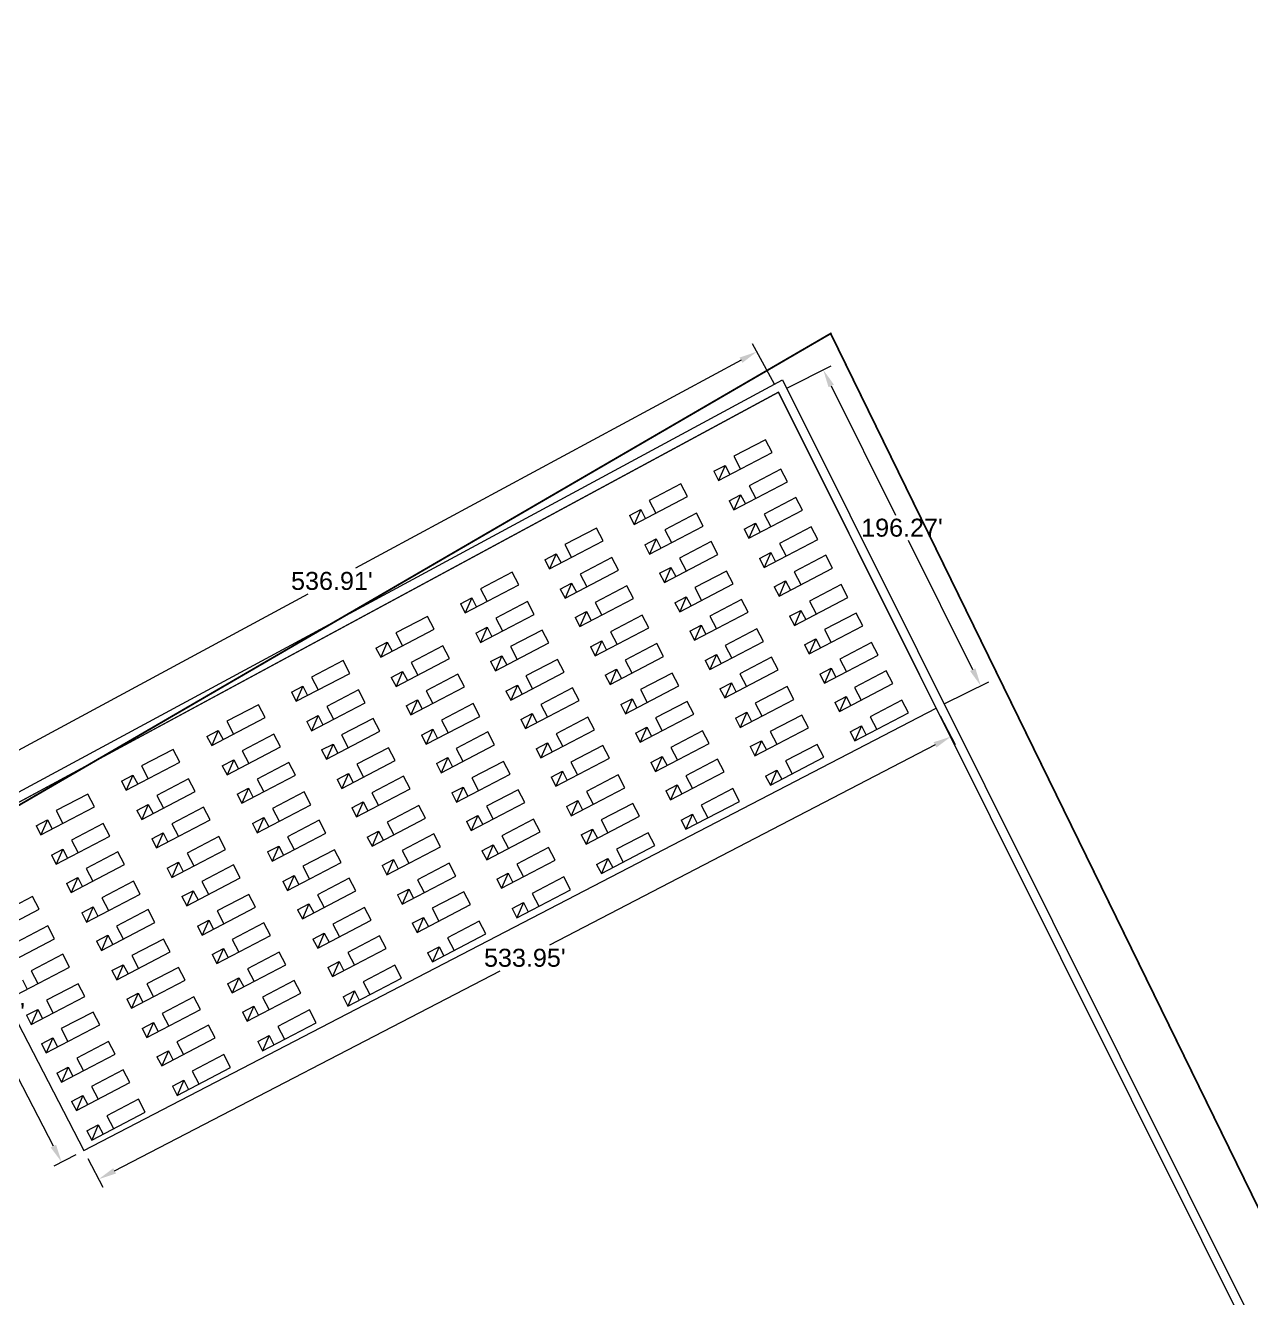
# Model space of a CAD drawing. Header units: feet. Extents: x 2321988 to 2329858, y 6722724 to 6730499.
# Drawn here: x 2322341 to 2323022, y 6723727 to 6724435 of the extents above; entities that cross this region are included whole.
import ezdxf

# ---------------------------------------------------------------- set-up
doc = ezdxf.new("R2010")
doc.units = ezdxf.units.FT
doc.header["$MEASUREMENT"] = 0
doc.header["$PDSIZE"] = 5
doc.linetypes.add('HIDDEN2', pattern=[0.1875, 0.125, -0.0625])
for name, color, linetype in [('BESS Dimensions', 3, 'Continuous'), ('C-FENCE', 7, 'FENCELINE1'), ('C-LOD', 2, 'LOD')]:
    doc.layers.add(name, color=color, linetype=linetype)
doc.layers.add('C-ANNO-NPLT', color=2, linetype='Continuous', plot=False)
doc.styles.add('Linetypes', font='arial.ttf')
doc.styles.add('TG_DIMS', font='arial.ttf')
doc.linetypes.add('FENCELINE1', pattern='A,0.25,-0.1,[133,ltypeshp.shx,S=0.1,R=0,X=-0.1,Y=0],-0.1,1', length=1.45)
doc.linetypes.add('LOD', pattern='A,1,-0.2,["LOD",Linetypes,S=0.075,R=0,X=-0.15,Y=-0.05],-0.1', length=1.3)
doc.dimstyles.new('TG-PROPOSED-ANNO', dxfattribs={"dimtxt": 0.1, "dimasz": 0.1, "dimexe": 0.05, "dimexo": 0.05, "dimgap": 0.02, "dimtad": 0, "dimtih": 1, "dimtoh": 1, "dimdsep": 46, "dimtxsty": 'TG_DIMS', "dimcen": 0, "dimclrd": 256, "dimclre": 256, "dimclrt": 256, "dimaunit": 1, "dimadec": 6, "dimazin": 2, "dimtfac": 1, "dimtofl": 0, "dimtmove": 1, "dimatfit": 3, "dimfxl": 1, "dimtolj": 1, "dimtzin": 0, "dimarcsym": 0})

# ---------------------------------------------------------------- blocks, each defined once
blk = doc.blocks.new('*D118')
at = {"layer": 'BESS Dimensions', "lineweight": -2, "transparency": 16777216}
for p, q in [((2322282.35, 6723973.89), (2322270.03, 6723967.52)), ((2322279.06, 6723960.94), (2322313.91, 6723893.56)), ((2322356.1, 6723811.97), (2322321.25, 6723879.35)), ((2322368.57, 6723807.16), (2322356.25, 6723800.79))]:
    blk.add_line(p, q, dxfattribs=at)
at = {"layer": 'BESS Dimensions', "transparency": 16777216}
for points in [[(2322280.54, 6723961.7), (2322277.58, 6723960.17), (2322274.47, 6723969.82)], [(2322357.58, 6723812.73), (2322354.62, 6723811.2), (2322360.69, 6723803.08)]]:
    blk.add_solid(points, dxfattribs=at)
at = {"layer": 'Defpoints', "color": 0, "transparency": 16777216}
for p in [(2322286.79, 6723976.19), (2322373.01, 6723809.45), (2322360.69, 6723803.08)]:
    blk.add_point(p, dxfattribs=at)
at = {"layer": 'BESS Dimensions', "transparency": 16777216, "insert": (2322317.58, 6723886.45), "char_height": 10, "attachment_point": 5, "style": 'TG_DIMS'}
blk.add_mtext("\\A1;187.71'", dxfattribs=at)
blk = doc.blocks.new('*D119')
at = {"layer": 'BESS Dimensions', "lineweight": -2, "transparency": 16777216}
for p, q in [((2322849.18, 6724051.1), (2322857.43, 6724035.22)), ((2322846.25, 6724035.05), (2322631.88, 6723923.73)), ((2322390.13, 6723798.18), (2322604.5, 6723909.51)), ((2322375.32, 6723805.02), (2322383.56, 6723789.14))]:
    blk.add_line(p, q, dxfattribs=at)
at = {"layer": 'BESS Dimensions', "transparency": 16777216}
for points in [[(2322845.48, 6724036.53), (2322847.02, 6724033.57), (2322855.12, 6724039.66)], [(2322389.37, 6723799.66), (2322390.9, 6723796.71), (2322381.26, 6723793.58)]]:
    blk.add_solid(points, dxfattribs=at)
at = {"layer": 'Defpoints', "color": 0, "transparency": 16777216}
for p in [(2322846.88, 6724055.53), (2322855.12, 6724039.66), (2322373.01, 6723809.45)]:
    blk.add_point(p, dxfattribs=at)
at = {"layer": 'BESS Dimensions', "transparency": 16777216, "insert": (2322618.19, 6723916.62), "char_height": 10, "attachment_point": 5, "style": 'TG_DIMS'}
blk.add_mtext("\\A1;533.95'", dxfattribs=at)
blk = doc.blocks.new('*D120')
at = {"layer": 'BESS Dimensions', "lineweight": -2, "transparency": 16777216}
for p, q in [((2322756.92, 6724235.58), (2322744.8, 6724258.04)), ((2322738.37, 6724248.89), (2322524.09, 6724133.25)), ((2322283.47, 6724003.4), (2322497.75, 6724119.03)), ((2322284.42, 6723980.59), (2322272.3, 6724003.05))]:
    blk.add_line(p, q, dxfattribs=at)
at = {"layer": 'BESS Dimensions', "transparency": 16777216}
for points in [[(2322737.58, 6724250.35), (2322739.16, 6724247.42), (2322747.17, 6724253.64)], [(2322282.68, 6724004.87), (2322284.26, 6724001.93), (2322274.67, 6723998.65)]]:
    blk.add_solid(points, dxfattribs=at)
at = {"layer": 'Defpoints', "color": 0, "transparency": 16777216}
for p in [(2322759.29, 6724231.18), (2322274.67, 6723998.65), (2322286.79, 6723976.19)]:
    blk.add_point(p, dxfattribs=at)
at = {"layer": 'BESS Dimensions', "transparency": 16777216, "insert": (2322510.92, 6724126.14), "char_height": 10, "attachment_point": 5, "style": 'TG_DIMS'}
blk.add_mtext("\\A1;536.91'", dxfattribs=at)
blk = doc.blocks.new('*D121')
at = {"layer": 'BESS Dimensions', "lineweight": -2, "transparency": 16777216}
for p, q in [((2322763.77, 6724233.41), (2322788.55, 6724245.77)), ((2322788.54, 6724234.59), (2322824.33, 6724162.82)), ((2322867.2, 6724076.84), (2322831.41, 6724148.61)), ((2322851.35, 6724057.77), (2322876.14, 6724070.13))]:
    blk.add_line(p, q, dxfattribs=at)
at = {"layer": 'BESS Dimensions', "transparency": 16777216}
for points in [[(2322790.03, 6724235.33), (2322787.05, 6724233.84), (2322784.08, 6724243.54)], [(2322868.69, 6724077.59), (2322865.71, 6724076.1), (2322871.66, 6724067.89)]]:
    blk.add_solid(points, dxfattribs=at)
at = {"layer": 'Defpoints', "color": 0, "transparency": 16777216}
for p in [(2322784.08, 6724243.54), (2322759.29, 6724231.18), (2322846.88, 6724055.53)]:
    blk.add_point(p, dxfattribs=at)
at = {"layer": 'BESS Dimensions', "transparency": 16777216, "insert": (2322827.87, 6724155.72), "char_height": 10, "attachment_point": 5, "style": 'TG_DIMS'}
blk.add_mtext("\\A1;196.27'", dxfattribs=at)

msp = doc.modelspace()

# ---------------------------------------------------------------- linework, layer by layer
at = {"layer": 'BESS Dimensions'}
for p, q in [((2322759.291, 6724231.177), (2322286.79, 6723976.192)), ((2322846.876, 6724055.535), (2322759.291, 6724231.177)), ((2322751.971, 6724204.693), (2322734.359, 6724195.483)), ((2322755.678, 6724197.604), (2322751.971, 6724204.693)), ((2322725.918, 6724182.042), (2322755.678, 6724197.604)), ((2322734.359, 6724195.483), (2322738.066, 6724188.394)), ((2322723.265, 6724187.115), (2322729.579, 6724190.417)), ((2322729.579, 6724190.417), (2322725.918, 6724182.042)), ((2322729.579, 6724190.417), (2322732.232, 6724185.343)), ((2322760.517, 6724188.351), (2322742.904, 6724179.141)), ((2322764.224, 6724181.261), (2322760.517, 6724188.351)), ((2322723.265, 6724187.115), (2322725.918, 6724182.042)), ((2322734.464, 6724165.7), (2322764.224, 6724181.261)), ((2322705.005, 6724180.134), (2322687.392, 6724170.924)), ((2322708.712, 6724173.045), (2322705.005, 6724180.134)), ((2322731.811, 6724170.773), (2322738.125, 6724174.074)), ((2322738.125, 6724174.074), (2322734.464, 6724165.7)), ((2322738.125, 6724174.074), (2322740.778, 6724169.001)), ((2322742.904, 6724179.141), (2322746.611, 6724172.052)), ((2322678.952, 6724157.483), (2322708.712, 6724173.045)), ((2322687.392, 6724170.924), (2322691.099, 6724163.835)), ((2322731.811, 6724170.773), (2322734.464, 6724165.7)), ((2322768.769, 6724172.57), (2322751.156, 6724163.36)), ((2322772.476, 6724165.48), (2322768.769, 6724172.57)), ((2322676.299, 6724162.556), (2322682.613, 6724165.858)), ((2322676.299, 6724162.556), (2322678.952, 6724157.483)), ((2322682.613, 6724165.858), (2322678.952, 6724157.483)), ((2322682.613, 6724165.858), (2322685.266, 6724160.784)), ((2322713.55, 6724163.792), (2322695.938, 6724154.582)), ((2322717.257, 6724156.702), (2322713.55, 6724163.792)), ((2322742.716, 6724149.918), (2322772.476, 6724165.48)), ((2322751.156, 6724163.36), (2322754.863, 6724156.271)), ((2322658.038, 6724155.575), (2322640.426, 6724146.365)), ((2322661.745, 6724148.485), (2322658.038, 6724155.575)), ((2322687.497, 6724141.14), (2322717.257, 6724156.702)), ((2322695.938, 6724154.582), (2322699.645, 6724147.493)), ((2322740.063, 6724154.992), (2322746.377, 6724158.293)), ((2322740.063, 6724154.992), (2322742.716, 6724149.918)), ((2322746.377, 6724158.293), (2322742.716, 6724149.918)), ((2322746.377, 6724158.293), (2322749.03, 6724153.22)), ((2322777.314, 6724156.227), (2322759.702, 6724147.018)), ((2322781.021, 6724149.138), (2322777.314, 6724156.227)), ((2322631.985, 6724132.924), (2322661.745, 6724148.485)), ((2322640.426, 6724146.365), (2322644.133, 6724139.276)), ((2322684.844, 6724146.214), (2322691.158, 6724149.515)), ((2322684.844, 6724146.214), (2322687.497, 6724141.14)), ((2322691.158, 6724149.515), (2322687.497, 6724141.14)), ((2322691.158, 6724149.515), (2322693.811, 6724144.442)), ((2322721.802, 6724148.01), (2322704.19, 6724138.801)), ((2322725.509, 6724140.921), (2322721.802, 6724148.01)), ((2322751.261, 6724133.576), (2322781.021, 6724149.138)), ((2322759.702, 6724147.018), (2322763.409, 6724139.928)), ((2322629.332, 6724137.997), (2322635.646, 6724141.299)), ((2322635.646, 6724141.299), (2322631.985, 6724132.924)), ((2322635.646, 6724141.299), (2322638.299, 6724136.225)), ((2322666.584, 6724139.232), (2322648.971, 6724130.023)), ((2322670.291, 6724132.143), (2322666.584, 6724139.232)), ((2322695.749, 6724125.359), (2322725.509, 6724140.921)), ((2322704.19, 6724138.801), (2322707.897, 6724131.712)), ((2322748.608, 6724138.649), (2322754.922, 6724141.951)), ((2322748.608, 6724138.649), (2322751.261, 6724133.576)), ((2322754.922, 6724141.951), (2322751.261, 6724133.576)), ((2322754.922, 6724141.951), (2322757.575, 6724136.878)), ((2322785.566, 6724140.446), (2322767.954, 6724131.237)), ((2322789.273, 6724133.357), (2322785.566, 6724140.446)), ((2322629.332, 6724137.997), (2322631.985, 6724132.924)), ((2322640.531, 6724116.581), (2322670.291, 6724132.143)), ((2322693.096, 6724130.433), (2322699.41, 6724133.734)), ((2322699.41, 6724133.734), (2322695.749, 6724125.359)), ((2322699.41, 6724133.734), (2322702.063, 6724128.661)), ((2322730.348, 6724131.668), (2322712.735, 6724122.459)), ((2322734.055, 6724124.579), (2322730.348, 6724131.668)), ((2322759.513, 6724117.795), (2322789.273, 6724133.357)), ((2322611.072, 6724131.016), (2322593.459, 6724121.806)), ((2322614.779, 6724123.926), (2322611.072, 6724131.016)), ((2322637.878, 6724121.655), (2322644.192, 6724124.956)), ((2322644.192, 6724124.956), (2322640.531, 6724116.581)), ((2322644.192, 6724124.956), (2322646.845, 6724119.883)), ((2322648.971, 6724130.023), (2322652.678, 6724122.934)), ((2322693.096, 6724130.433), (2322695.749, 6724125.359)), ((2322704.295, 6724109.017), (2322734.055, 6724124.579)), ((2322756.86, 6724122.868), (2322763.174, 6724126.17)), ((2322763.174, 6724126.17), (2322759.513, 6724117.795)), ((2322763.174, 6724126.17), (2322765.827, 6724121.097)), ((2322767.954, 6724131.237), (2322771.661, 6724124.147)), ((2322585.019, 6724108.365), (2322614.779, 6724123.926)), ((2322593.459, 6724121.806), (2322597.166, 6724114.717)), ((2322637.878, 6724121.655), (2322640.531, 6724116.581)), ((2322674.836, 6724123.451), (2322657.223, 6724114.242)), ((2322678.543, 6724116.362), (2322674.836, 6724123.451)), ((2322701.642, 6724114.09), (2322707.956, 6724117.392)), ((2322707.956, 6724117.392), (2322704.295, 6724109.017)), ((2322707.956, 6724117.392), (2322710.609, 6724112.319)), ((2322712.735, 6724122.459), (2322716.442, 6724115.369)), ((2322756.86, 6724122.868), (2322759.513, 6724117.795)), ((2322794.112, 6724124.104), (2322776.499, 6724114.894)), ((2322797.819, 6724117.015), (2322794.112, 6724124.104)), ((2322582.366, 6724113.438), (2322588.68, 6724116.739)), ((2322582.366, 6724113.438), (2322585.019, 6724108.365)), ((2322588.68, 6724116.739), (2322585.019, 6724108.365)), ((2322588.68, 6724116.739), (2322591.333, 6724111.666)), ((2322619.617, 6724114.673), (2322602.005, 6724105.464)), ((2322623.324, 6724107.584), (2322619.617, 6724114.673)), ((2322648.783, 6724100.8), (2322678.543, 6724116.362)), ((2322657.223, 6724114.242), (2322660.93, 6724107.152)), ((2322701.642, 6724114.09), (2322704.295, 6724109.017)), ((2322738.6, 6724115.887), (2322720.987, 6724106.678)), ((2322742.307, 6724108.798), (2322738.6, 6724115.887)), ((2322768.059, 6724101.453), (2322797.819, 6724117.015)), ((2322776.499, 6724114.894), (2322780.206, 6724107.805)), ((2322564.105, 6724106.457), (2322546.493, 6724097.247)), ((2322567.812, 6724099.367), (2322564.105, 6724106.457)), ((2322593.564, 6724092.022), (2322623.324, 6724107.584)), ((2322602.005, 6724105.464), (2322605.712, 6724098.374)), ((2322646.13, 6724105.874), (2322652.444, 6724109.175)), ((2322646.13, 6724105.874), (2322648.783, 6724100.8)), ((2322652.444, 6724109.175), (2322648.783, 6724100.8)), ((2322652.444, 6724109.175), (2322655.097, 6724104.102)), ((2322683.381, 6724107.109), (2322665.769, 6724097.9)), ((2322687.088, 6724100.02), (2322683.381, 6724107.109)), ((2322712.547, 6724093.236), (2322742.307, 6724108.798)), ((2322720.987, 6724106.678), (2322724.694, 6724099.588)), ((2322765.406, 6724106.526), (2322771.72, 6724109.828)), ((2322765.406, 6724106.526), (2322768.059, 6724101.453)), ((2322771.72, 6724109.828), (2322768.059, 6724101.453)), ((2322771.72, 6724109.828), (2322774.373, 6724104.754)), ((2322802.364, 6724108.323), (2322784.751, 6724099.113)), ((2322806.071, 6724101.234), (2322802.364, 6724108.323)), ((2322538.052, 6724083.806), (2322567.812, 6724099.367)), ((2322546.493, 6724097.247), (2322550.2, 6724090.158)), ((2322590.911, 6724097.096), (2322597.225, 6724100.397)), ((2322590.911, 6724097.096), (2322593.564, 6724092.022)), ((2322597.225, 6724100.397), (2322593.564, 6724092.022)), ((2322597.225, 6724100.397), (2322599.878, 6724095.324)), ((2322627.869, 6724098.892), (2322610.257, 6724089.683)), ((2322631.576, 6724091.803), (2322627.869, 6724098.892)), ((2322657.328, 6724084.458), (2322687.088, 6724100.02)), ((2322665.769, 6724097.9), (2322669.476, 6724090.81)), ((2322709.894, 6724098.309), (2322716.208, 6724101.611)), ((2322709.894, 6724098.309), (2322712.547, 6724093.236)), ((2322716.208, 6724101.611), (2322712.547, 6724093.236)), ((2322716.208, 6724101.611), (2322718.861, 6724096.538)), ((2322747.145, 6724099.545), (2322729.533, 6724090.335)), ((2322750.852, 6724092.456), (2322747.145, 6724099.545)), ((2322776.311, 6724085.672), (2322806.071, 6724101.234)), ((2322784.751, 6724099.113), (2322788.458, 6724092.024)), ((2322535.399, 6724088.879), (2322541.713, 6724092.18)), ((2322535.399, 6724088.879), (2322538.052, 6724083.806)), ((2322541.713, 6724092.18), (2322538.052, 6724083.806)), ((2322541.713, 6724092.18), (2322544.366, 6724087.107)), ((2322572.651, 6724090.114), (2322555.038, 6724080.905)), ((2322576.358, 6724083.025), (2322572.651, 6724090.114)), ((2322601.816, 6724076.241), (2322631.576, 6724091.803)), ((2322610.257, 6724089.683), (2322613.964, 6724082.593)), ((2322654.675, 6724089.531), (2322660.989, 6724092.833)), ((2322654.675, 6724089.531), (2322657.328, 6724084.458)), ((2322660.989, 6724092.833), (2322657.328, 6724084.458)), ((2322660.989, 6724092.833), (2322663.642, 6724087.76)), ((2322691.633, 6724091.328), (2322674.021, 6724082.118)), ((2322695.34, 6724084.239), (2322691.633, 6724091.328)), ((2322721.092, 6724076.894), (2322750.852, 6724092.456)), ((2322729.533, 6724090.335), (2322733.24, 6724083.246)), ((2322773.658, 6724090.745), (2322779.972, 6724094.047)), ((2322773.658, 6724090.745), (2322776.311, 6724085.672)), ((2322779.972, 6724094.047), (2322776.311, 6724085.672)), ((2322779.972, 6724094.047), (2322782.625, 6724088.973)), ((2322810.909, 6724091.981), (2322793.297, 6724082.771)), ((2322814.616, 6724084.891), (2322810.909, 6724091.981)), ((2322517.139, 6724081.898), (2322499.526, 6724072.688)), ((2322520.846, 6724074.808), (2322517.139, 6724081.898)), ((2322546.598, 6724067.463), (2322576.358, 6724083.025)), ((2322599.163, 6724081.315), (2322605.477, 6724084.616)), ((2322605.477, 6724084.616), (2322601.816, 6724076.241)), ((2322605.477, 6724084.616), (2322608.13, 6724079.543)), ((2322636.415, 6724082.55), (2322618.802, 6724073.34)), ((2322640.122, 6724075.461), (2322636.415, 6724082.55)), ((2322665.58, 6724068.677), (2322695.34, 6724084.239)), ((2322674.021, 6724082.118), (2322677.728, 6724075.029)), ((2322718.439, 6724081.967), (2322724.753, 6724085.269)), ((2322718.439, 6724081.967), (2322721.092, 6724076.894)), ((2322724.753, 6724085.269), (2322721.092, 6724076.894)), ((2322724.753, 6724085.269), (2322727.406, 6724080.195)), ((2322755.397, 6724083.764), (2322737.785, 6724074.554)), ((2322759.104, 6724076.675), (2322755.397, 6724083.764)), ((2322784.856, 6724069.33), (2322814.616, 6724084.891)), ((2322793.297, 6724082.771), (2322797.004, 6724075.682)), ((2322491.086, 6724059.246), (2322520.846, 6724074.808)), ((2322543.945, 6724072.537), (2322550.259, 6724075.838)), ((2322550.259, 6724075.838), (2322546.598, 6724067.463)), ((2322550.259, 6724075.838), (2322552.912, 6724070.765)), ((2322555.038, 6724080.905), (2322558.745, 6724073.815)), ((2322599.163, 6724081.315), (2322601.816, 6724076.241)), ((2322610.362, 6724059.899), (2322640.122, 6724075.461)), ((2322662.927, 6724073.75), (2322669.241, 6724077.052)), ((2322669.241, 6724077.052), (2322665.58, 6724068.677)), ((2322669.241, 6724077.052), (2322671.894, 6724071.979)), ((2322700.179, 6724074.986), (2322682.566, 6724065.776)), ((2322703.886, 6724067.897), (2322700.179, 6724074.986)), ((2322729.344, 6724061.113), (2322759.104, 6724076.675)), ((2322782.203, 6724074.403), (2322788.517, 6724077.704)), ((2322788.517, 6724077.704), (2322784.856, 6724069.33)), ((2322788.517, 6724077.704), (2322791.17, 6724072.631)), ((2322819.161, 6724076.2), (2322801.549, 6724066.99)), ((2322822.868, 6724069.11), (2322819.161, 6724076.2)), ((2322488.433, 6724064.32), (2322494.747, 6724067.621)), ((2322494.747, 6724067.621), (2322491.086, 6724059.246)), ((2322494.747, 6724067.621), (2322497.4, 6724062.548)), ((2322499.526, 6724072.688), (2322503.233, 6724065.599)), ((2322543.945, 6724072.537), (2322546.598, 6724067.463)), ((2322580.903, 6724074.333), (2322563.29, 6724065.124)), ((2322584.61, 6724067.244), (2322580.903, 6724074.333)), ((2322607.709, 6724064.972), (2322614.023, 6724068.274)), ((2322614.023, 6724068.274), (2322610.362, 6724059.899)), ((2322614.023, 6724068.274), (2322616.676, 6724063.201)), ((2322618.802, 6724073.34), (2322622.509, 6724066.251)), ((2322662.927, 6724073.75), (2322665.58, 6724068.677)), ((2322674.126, 6724052.335), (2322703.886, 6724067.897)), ((2322726.691, 6724066.186), (2322733.005, 6724069.488)), ((2322733.005, 6724069.488), (2322729.344, 6724061.113)), ((2322733.005, 6724069.488), (2322735.658, 6724064.414)), ((2322737.785, 6724074.554), (2322741.492, 6724067.465)), ((2322782.203, 6724074.403), (2322784.856, 6724069.33)), ((2322793.108, 6724053.549), (2322822.868, 6724069.11)), ((2322488.433, 6724064.32), (2322491.086, 6724059.246)), ((2322525.684, 6724065.555), (2322508.072, 6724056.346)), ((2322529.391, 6724058.466), (2322525.684, 6724065.555)), ((2322554.85, 6724051.682), (2322584.61, 6724067.244)), ((2322563.29, 6724065.124), (2322566.997, 6724058.034)), ((2322607.709, 6724064.972), (2322610.362, 6724059.899)), ((2322644.667, 6724066.769), (2322627.054, 6724057.559)), ((2322648.374, 6724059.68), (2322644.667, 6724066.769)), ((2322671.473, 6724057.408), (2322677.787, 6724060.71)), ((2322677.787, 6724060.71), (2322674.126, 6724052.335)), ((2322677.787, 6724060.71), (2322680.44, 6724055.636)), ((2322682.566, 6724065.776), (2322686.273, 6724058.687)), ((2322726.691, 6724066.186), (2322729.344, 6724061.113)), ((2322763.943, 6724067.422), (2322746.33, 6724058.212)), ((2322767.65, 6724060.332), (2322763.943, 6724067.422)), ((2322790.455, 6724058.622), (2322796.769, 6724061.923)), ((2322796.769, 6724061.923), (2322793.108, 6724053.549)), ((2322796.769, 6724061.923), (2322799.422, 6724056.85)), ((2322801.549, 6724066.99), (2322805.256, 6724059.901)), ((2322373.013, 6723809.454), (2322846.876, 6724055.535)), ((2322470.172, 6724057.339), (2322452.56, 6724048.129)), ((2322473.879, 6724050.249), (2322470.172, 6724057.339)), ((2322499.631, 6724042.904), (2322529.391, 6724058.466)), ((2322508.072, 6724056.346), (2322511.779, 6724049.256)), ((2322552.197, 6724056.756), (2322558.511, 6724060.057)), ((2322552.197, 6724056.756), (2322554.85, 6724051.682)), ((2322558.511, 6724060.057), (2322554.85, 6724051.682)), ((2322558.511, 6724060.057), (2322561.164, 6724054.984)), ((2322589.448, 6724057.991), (2322571.836, 6724048.781)), ((2322593.155, 6724050.902), (2322589.448, 6724057.991)), ((2322618.614, 6724044.118), (2322648.374, 6724059.68)), ((2322627.054, 6724057.559), (2322630.761, 6724050.47)), ((2322671.473, 6724057.408), (2322674.126, 6724052.335)), ((2322708.431, 6724059.205), (2322690.818, 6724049.995)), ((2322712.138, 6724052.115), (2322708.431, 6724059.205)), ((2322737.89, 6724044.771), (2322767.65, 6724060.332)), ((2322746.33, 6724058.212), (2322750.037, 6724051.123)), ((2322790.455, 6724058.622), (2322793.108, 6724053.549)), ((2322827.707, 6724059.857), (2322810.094, 6724050.648)), ((2322831.414, 6724052.768), (2322827.707, 6724059.857)), ((2322444.119, 6724034.687), (2322473.879, 6724050.249)), ((2322452.56, 6724048.129), (2322456.267, 6724041.04)), ((2322496.978, 6724047.977), (2322503.292, 6724051.279)), ((2322496.978, 6724047.977), (2322499.631, 6724042.904)), ((2322503.292, 6724051.279), (2322499.631, 6724042.904)), ((2322503.292, 6724051.279), (2322505.945, 6724046.206)), ((2322533.936, 6724049.774), (2322516.324, 6724040.565)), ((2322537.643, 6724042.685), (2322533.936, 6724049.774)), ((2322563.395, 6724035.34), (2322593.155, 6724050.902)), ((2322571.836, 6724048.781), (2322575.543, 6724041.692)), ((2322615.961, 6724049.191), (2322622.275, 6724052.493)), ((2322615.961, 6724049.191), (2322618.614, 6724044.118)), ((2322622.275, 6724052.493), (2322618.614, 6724044.118)), ((2322622.275, 6724052.493), (2322624.928, 6724047.42)), ((2322653.212, 6724050.427), (2322635.6, 6724041.217)), ((2322656.919, 6724043.337), (2322653.212, 6724050.427)), ((2322682.378, 6724036.554), (2322712.138, 6724052.115)), ((2322690.818, 6724049.995), (2322694.525, 6724042.906)), ((2322735.237, 6724049.844), (2322741.551, 6724053.145)), ((2322735.237, 6724049.844), (2322737.89, 6724044.771)), ((2322741.551, 6724053.145), (2322737.89, 6724044.771)), ((2322741.551, 6724053.145), (2322744.203, 6724048.072)), ((2322772.195, 6724051.641), (2322754.582, 6724042.431)), ((2322775.902, 6724044.551), (2322772.195, 6724051.641)), ((2322801.654, 6724037.206), (2322831.414, 6724052.768)), ((2322810.094, 6724050.648), (2322813.801, 6724043.558)), ((2322441.466, 6724039.761), (2322447.78, 6724043.062)), ((2322441.466, 6724039.761), (2322444.119, 6724034.687)), ((2322447.78, 6724043.062), (2322444.119, 6724034.687)), ((2322447.78, 6724043.062), (2322450.433, 6724037.989)), ((2322478.718, 6724040.996), (2322461.105, 6724031.787)), ((2322482.425, 6724033.907), (2322478.718, 6724040.996)), ((2322507.883, 6724027.123), (2322537.643, 6724042.685)), ((2322516.324, 6724040.565), (2322520.031, 6724033.475)), ((2322560.742, 6724040.413), (2322567.056, 6724043.715)), ((2322560.742, 6724040.413), (2322563.395, 6724035.34)), ((2322567.056, 6724043.715), (2322563.395, 6724035.34)), ((2322567.056, 6724043.715), (2322569.709, 6724038.642)), ((2322597.7, 6724042.21), (2322580.088, 6724033)), ((2322601.407, 6724035.121), (2322597.7, 6724042.21)), ((2322627.159, 6724027.776), (2322656.919, 6724043.337)), ((2322635.6, 6724041.217), (2322639.307, 6724034.128)), ((2322679.725, 6724041.627), (2322686.039, 6724044.929)), ((2322679.725, 6724041.627), (2322682.378, 6724036.554)), ((2322686.039, 6724044.929), (2322682.378, 6724036.554)), ((2322686.039, 6724044.929), (2322688.692, 6724039.855)), ((2322716.976, 6724042.863), (2322699.364, 6724033.653)), ((2322720.683, 6724035.773), (2322716.976, 6724042.863)), ((2322746.142, 6724028.989), (2322775.902, 6724044.551)), ((2322754.582, 6724042.431), (2322758.289, 6724035.342)), ((2322799.001, 6724042.28), (2322805.315, 6724045.581)), ((2322799.001, 6724042.28), (2322801.654, 6724037.206)), ((2322805.315, 6724045.581), (2322801.654, 6724037.206)), ((2322805.315, 6724045.581), (2322807.967, 6724040.508)), ((2322422.689, 6724032.509), (2322405.077, 6724023.3)), ((2322426.396, 6724025.42), (2322422.689, 6724032.509)), ((2322452.665, 6724018.345), (2322482.425, 6724033.907)), ((2322505.23, 6724032.196), (2322511.544, 6724035.498)), ((2322505.23, 6724032.196), (2322507.883, 6724027.123)), ((2322511.544, 6724035.498), (2322507.883, 6724027.123)), ((2322511.544, 6724035.498), (2322514.197, 6724030.425)), ((2322542.482, 6724033.432), (2322524.869, 6724024.222)), ((2322546.189, 6724026.343), (2322542.482, 6724033.432)), ((2322571.647, 6724019.559), (2322601.407, 6724035.121)), ((2322580.088, 6724033), (2322583.795, 6724025.911)), ((2322624.506, 6724032.849), (2322630.82, 6724036.151)), ((2322624.506, 6724032.849), (2322627.159, 6724027.776)), ((2322630.82, 6724036.151), (2322627.159, 6724027.776)), ((2322630.82, 6724036.151), (2322633.473, 6724031.077)), ((2322661.464, 6724034.646), (2322643.852, 6724025.436)), ((2322665.171, 6724027.556), (2322661.464, 6724034.646)), ((2322690.923, 6724020.211), (2322720.683, 6724035.773)), ((2322699.364, 6724033.653), (2322703.071, 6724026.564)), ((2322743.489, 6724034.063), (2322749.803, 6724037.364)), ((2322743.489, 6724034.063), (2322746.142, 6724028.989)), ((2322749.803, 6724037.364), (2322746.142, 6724028.989)), ((2322749.803, 6724037.364), (2322752.455, 6724032.291)), ((2322780.74, 6724035.298), (2322763.128, 6724026.089)), ((2322784.447, 6724028.209), (2322780.74, 6724035.298)), ((2322396.636, 6724009.858), (2322426.396, 6724025.42)), ((2322450.012, 6724023.418), (2322456.326, 6724026.72)), ((2322456.326, 6724026.72), (2322452.665, 6724018.345)), ((2322456.326, 6724026.72), (2322458.979, 6724021.647)), ((2322461.105, 6724031.787), (2322464.812, 6724024.697)), ((2322486.97, 6724025.215), (2322469.357, 6724016.006)), ((2322490.677, 6724018.126), (2322486.97, 6724025.215)), ((2322516.429, 6724010.781), (2322546.189, 6724026.343)), ((2322568.994, 6724024.632), (2322575.308, 6724027.934)), ((2322575.308, 6724027.934), (2322571.647, 6724019.559)), ((2322575.308, 6724027.934), (2322577.961, 6724022.86)), ((2322606.246, 6724025.868), (2322588.633, 6724016.658)), ((2322609.953, 6724018.778), (2322606.246, 6724025.868)), ((2322635.411, 6724011.995), (2322665.171, 6724027.556)), ((2322643.852, 6724025.436), (2322647.559, 6724018.347)), ((2322688.27, 6724025.285), (2322694.584, 6724028.586)), ((2322688.27, 6724025.285), (2322690.923, 6724020.211)), ((2322694.584, 6724028.586), (2322690.923, 6724020.211)), ((2322694.584, 6724028.586), (2322697.237, 6724023.513)), ((2322725.228, 6724027.081), (2322707.616, 6724017.872)), ((2322728.935, 6724019.992), (2322725.228, 6724027.081)), ((2322754.687, 6724012.647), (2322784.447, 6724028.209)), ((2322763.128, 6724026.089), (2322766.835, 6724018.999)), ((2322393.983, 6724014.931), (2322400.297, 6724018.233)), ((2322400.297, 6724018.233), (2322396.636, 6724009.858)), ((2322400.297, 6724018.233), (2322402.95, 6724013.16)), ((2322405.077, 6724023.3), (2322408.784, 6724016.21)), ((2322450.012, 6724023.418), (2322452.665, 6724018.345)), ((2322460.917, 6724002.564), (2322490.677, 6724018.126)), ((2322513.776, 6724015.854), (2322520.09, 6724019.156)), ((2322520.09, 6724019.156), (2322516.429, 6724010.781)), ((2322520.09, 6724019.156), (2322522.743, 6724014.082)), ((2322524.869, 6724024.222), (2322528.576, 6724017.133)), ((2322568.994, 6724024.632), (2322571.647, 6724019.559)), ((2322580.193, 6724003.217), (2322609.953, 6724018.778)), ((2322632.758, 6724017.068), (2322639.072, 6724020.37)), ((2322639.072, 6724020.37), (2322635.411, 6724011.995)), ((2322639.072, 6724020.37), (2322641.725, 6724015.296)), ((2322670.01, 6724018.303), (2322652.397, 6724009.094)), ((2322673.717, 6724011.214), (2322670.01, 6724018.303)), ((2322699.175, 6724004.43), (2322728.935, 6724019.992)), ((2322752.034, 6724017.72), (2322758.348, 6724021.022)), ((2322758.348, 6724021.022), (2322754.687, 6724012.647)), ((2322758.348, 6724021.022), (2322761.001, 6724015.949)), ((2322393.983, 6724014.931), (2322396.636, 6724009.858)), ((2322431.234, 6724016.167), (2322413.622, 6724006.957)), ((2322434.941, 6724009.078), (2322431.234, 6724016.167)), ((2322458.264, 6724007.637), (2322464.578, 6724010.939)), ((2322464.578, 6724010.939), (2322460.917, 6724002.564)), ((2322464.578, 6724010.939), (2322467.231, 6724005.866)), ((2322469.357, 6724016.006), (2322473.064, 6724008.916)), ((2322513.776, 6724015.854), (2322516.429, 6724010.781)), ((2322550.734, 6724017.651), (2322533.121, 6724008.441)), ((2322554.441, 6724010.562), (2322550.734, 6724017.651)), ((2322577.54, 6724008.29), (2322583.854, 6724011.591)), ((2322583.854, 6724011.591), (2322580.193, 6724003.217)), ((2322583.854, 6724011.591), (2322586.506, 6724006.518)), ((2322588.633, 6724016.658), (2322592.34, 6724009.569)), ((2322632.758, 6724017.068), (2322635.411, 6724011.995)), ((2322643.957, 6723995.652), (2322673.717, 6724011.214)), ((2322696.522, 6724009.504), (2322702.836, 6724012.805)), ((2322702.836, 6724012.805), (2322699.175, 6724004.43)), ((2322702.836, 6724012.805), (2322705.489, 6724007.732)), ((2322707.616, 6724017.872), (2322711.323, 6724010.783)), ((2322752.034, 6724017.72), (2322754.687, 6724012.647)), ((2322375.206, 6724007.68), (2322357.593, 6723998.47)), ((2322378.913, 6724000.591), (2322375.206, 6724007.68)), ((2322405.181, 6723993.516), (2322434.941, 6724009.078)), ((2322413.622, 6724006.957), (2322417.329, 6723999.868)), ((2322458.264, 6724007.637), (2322460.917, 6724002.564)), ((2322495.515, 6724008.873), (2322477.903, 6723999.663)), ((2322499.222, 6724001.784), (2322495.515, 6724008.873)), ((2322524.681, 6723995), (2322554.441, 6724010.562)), ((2322533.121, 6724008.441), (2322536.828, 6724001.352)), ((2322577.54, 6724008.29), (2322580.193, 6724003.217)), ((2322614.498, 6724010.087), (2322596.885, 6724000.877)), ((2322618.205, 6724002.997), (2322614.498, 6724010.087)), ((2322641.304, 6724000.726), (2322647.618, 6724004.027)), ((2322647.618, 6724004.027), (2322643.957, 6723995.652)), ((2322647.618, 6724004.027), (2322650.27, 6723998.954)), ((2322652.397, 6724009.094), (2322656.104, 6724002.005)), ((2322696.522, 6724009.504), (2322699.175, 6724004.43)), ((2322733.774, 6724010.739), (2322716.161, 6724001.53)), ((2322737.481, 6724003.65), (2322733.774, 6724010.739)), ((2322349.152, 6723985.029), (2322378.913, 6724000.591)), ((2322357.593, 6723998.47), (2322361.3, 6723991.381)), ((2322402.528, 6723998.589), (2322408.842, 6724001.891)), ((2322402.528, 6723998.589), (2322405.181, 6723993.516)), ((2322408.842, 6724001.891), (2322405.181, 6723993.516)), ((2322408.842, 6724001.891), (2322411.495, 6723996.817)), ((2322439.486, 6724000.386), (2322421.874, 6723991.176)), ((2322443.193, 6723993.297), (2322439.486, 6724000.386)), ((2322469.462, 6723986.222), (2322499.222, 6724001.784)), ((2322477.903, 6723999.663), (2322481.61, 6723992.574)), ((2322522.028, 6724000.073), (2322528.342, 6724003.375)), ((2322522.028, 6724000.073), (2322524.681, 6723995)), ((2322528.342, 6724003.375), (2322524.681, 6723995)), ((2322528.342, 6724003.375), (2322530.995, 6723998.301)), ((2322559.279, 6724001.309), (2322541.667, 6723992.099)), ((2322562.986, 6723994.219), (2322559.279, 6724001.309)), ((2322588.445, 6723987.436), (2322618.205, 6724002.997)), ((2322596.885, 6724000.877), (2322600.592, 6723993.788)), ((2322641.304, 6724000.726), (2322643.957, 6723995.652)), ((2322678.262, 6724002.522), (2322660.649, 6723993.313)), ((2322681.969, 6723995.433), (2322678.262, 6724002.522)), ((2322707.721, 6723988.088), (2322737.481, 6724003.65)), ((2322716.161, 6724001.53), (2322719.868, 6723994.44)), ((2322346.5, 6723990.102), (2322352.813, 6723993.404)), ((2322346.5, 6723990.102), (2322349.152, 6723985.029)), ((2322352.813, 6723993.404), (2322349.152, 6723985.029)), ((2322352.813, 6723993.404), (2322355.466, 6723988.33)), ((2322383.751, 6723991.338), (2322366.139, 6723982.128)), ((2322387.458, 6723984.248), (2322383.751, 6723991.338)), ((2322413.433, 6723977.735), (2322443.193, 6723993.297)), ((2322421.874, 6723991.176), (2322425.581, 6723984.087)), ((2322466.809, 6723991.295), (2322473.123, 6723994.597)), ((2322466.809, 6723991.295), (2322469.462, 6723986.222)), ((2322473.123, 6723994.597), (2322469.462, 6723986.222)), ((2322473.123, 6723994.597), (2322475.776, 6723989.523)), ((2322503.767, 6723993.092), (2322486.155, 6723983.882)), ((2322507.474, 6723986.003), (2322503.767, 6723993.092)), ((2322533.226, 6723978.658), (2322562.986, 6723994.219)), ((2322541.667, 6723992.099), (2322545.374, 6723985.01)), ((2322585.792, 6723992.509), (2322592.106, 6723995.81)), ((2322585.792, 6723992.509), (2322588.445, 6723987.436)), ((2322592.106, 6723995.81), (2322588.445, 6723987.436)), ((2322592.106, 6723995.81), (2322594.758, 6723990.737)), ((2322623.043, 6723993.744), (2322605.431, 6723984.535)), ((2322626.75, 6723986.655), (2322623.043, 6723993.744)), ((2322652.209, 6723979.871), (2322681.969, 6723995.433)), ((2322660.649, 6723993.313), (2322664.356, 6723986.223)), ((2322705.068, 6723993.161), (2322711.382, 6723996.463)), ((2322705.068, 6723993.161), (2322707.721, 6723988.088)), ((2322711.382, 6723996.463), (2322707.721, 6723988.088)), ((2322711.382, 6723996.463), (2322714.034, 6723991.39)), ((2322357.698, 6723968.686), (2322387.458, 6723984.248)), ((2322410.78, 6723982.808), (2322417.094, 6723986.11)), ((2322410.78, 6723982.808), (2322413.433, 6723977.735)), ((2322417.094, 6723986.11), (2322413.433, 6723977.735)), ((2322417.094, 6723986.11), (2322419.747, 6723981.036)), ((2322448.032, 6723984.044), (2322430.419, 6723974.834)), ((2322451.739, 6723976.954), (2322448.032, 6723984.044)), ((2322477.714, 6723970.441), (2322507.474, 6723986.003)), ((2322486.155, 6723983.882), (2322489.862, 6723976.793)), ((2322530.573, 6723983.731), (2322536.887, 6723987.032)), ((2322530.573, 6723983.731), (2322533.226, 6723978.658)), ((2322536.887, 6723987.032), (2322533.226, 6723978.658)), ((2322536.887, 6723987.032), (2322539.54, 6723981.959)), ((2322567.531, 6723985.528), (2322549.919, 6723976.318)), ((2322571.238, 6723978.438), (2322567.531, 6723985.528)), ((2322596.99, 6723971.093), (2322626.75, 6723986.655)), ((2322605.431, 6723984.535), (2322609.138, 6723977.445)), ((2322649.556, 6723984.945), (2322655.87, 6723988.246)), ((2322649.556, 6723984.945), (2322652.209, 6723979.871)), ((2322655.87, 6723988.246), (2322652.209, 6723979.871)), ((2322655.87, 6723988.246), (2322658.522, 6723983.173)), ((2322686.807, 6723986.18), (2322669.195, 6723976.97)), ((2322690.514, 6723979.091), (2322686.807, 6723986.18)), ((2322286.79, 6723976.192), (2322373.013, 6723809.454)), ((2322355.045, 6723973.76), (2322361.359, 6723977.061)), ((2322361.359, 6723977.061), (2322357.698, 6723968.686)), ((2322361.359, 6723977.061), (2322364.012, 6723971.988)), ((2322366.139, 6723982.128), (2322369.846, 6723975.039)), ((2322392.003, 6723975.556), (2322374.391, 6723966.347)), ((2322395.71, 6723968.467), (2322392.003, 6723975.556)), ((2322421.979, 6723961.393), (2322451.739, 6723976.954)), ((2322475.061, 6723975.514), (2322481.375, 6723978.816)), ((2322481.375, 6723978.816), (2322477.714, 6723970.441)), ((2322481.375, 6723978.816), (2322484.028, 6723973.742)), ((2322512.313, 6723976.75), (2322494.7, 6723967.54)), ((2322516.02, 6723969.66), (2322512.313, 6723976.75)), ((2322541.478, 6723962.877), (2322571.238, 6723978.438)), ((2322549.919, 6723976.318), (2322553.626, 6723969.229)), ((2322594.337, 6723976.167), (2322600.651, 6723979.468)), ((2322594.337, 6723976.167), (2322596.99, 6723971.093)), ((2322600.651, 6723979.468), (2322596.99, 6723971.093)), ((2322600.651, 6723979.468), (2322603.304, 6723974.395)), ((2322631.295, 6723977.963), (2322613.683, 6723968.754)), ((2322635.002, 6723970.874), (2322631.295, 6723977.963)), ((2322660.754, 6723963.529), (2322690.514, 6723979.091)), ((2322669.195, 6723976.97), (2322672.902, 6723969.881)), ((2322355.045, 6723973.76), (2322357.698, 6723968.686)), ((2322365.95, 6723952.905), (2322395.71, 6723968.467)), ((2322419.326, 6723966.466), (2322425.64, 6723969.767)), ((2322425.64, 6723969.767), (2322421.979, 6723961.393)), ((2322425.64, 6723969.767), (2322428.293, 6723964.694)), ((2322430.419, 6723974.834), (2322434.126, 6723967.745)), ((2322475.061, 6723975.514), (2322477.714, 6723970.441)), ((2322486.26, 6723954.099), (2322516.02, 6723969.66)), ((2322538.825, 6723967.95), (2322545.139, 6723971.251)), ((2322545.139, 6723971.251), (2322541.478, 6723962.877)), ((2322545.139, 6723971.251), (2322547.792, 6723966.178)), ((2322576.077, 6723969.185), (2322558.464, 6723959.976)), ((2322579.784, 6723962.096), (2322576.077, 6723969.185)), ((2322605.242, 6723955.312), (2322635.002, 6723970.874)), ((2322613.683, 6723968.754), (2322617.39, 6723961.664)), ((2322658.101, 6723968.602), (2322664.415, 6723971.904)), ((2322658.101, 6723968.602), (2322660.754, 6723963.529)), ((2322664.415, 6723971.904), (2322660.754, 6723963.529)), ((2322664.415, 6723971.904), (2322667.068, 6723966.831)), ((2322374.391, 6723966.347), (2322378.098, 6723959.258)), ((2322419.326, 6723966.466), (2322421.979, 6723961.393)), ((2322456.284, 6723968.263), (2322438.671, 6723959.053)), ((2322459.991, 6723961.173), (2322456.284, 6723968.263)), ((2322483.607, 6723959.172), (2322489.921, 6723962.473)), ((2322489.921, 6723962.473), (2322486.26, 6723954.099)), ((2322489.921, 6723962.473), (2322492.573, 6723957.4)), ((2322494.7, 6723967.54), (2322498.407, 6723960.451)), ((2322538.825, 6723967.95), (2322541.478, 6723962.877)), ((2322550.024, 6723946.534), (2322579.784, 6723962.096)), ((2322602.589, 6723960.386), (2322608.903, 6723963.687)), ((2322608.903, 6723963.687), (2322605.242, 6723955.312)), ((2322608.903, 6723963.687), (2322611.556, 6723958.614)), ((2322639.841, 6723961.621), (2322622.228, 6723952.411)), ((2322643.548, 6723954.532), (2322639.841, 6723961.621)), ((2322363.297, 6723957.979), (2322369.611, 6723961.28)), ((2322363.297, 6723957.979), (2322365.95, 6723952.905)), ((2322369.611, 6723961.28), (2322365.95, 6723952.905)), ((2322369.611, 6723961.28), (2322372.264, 6723956.207)), ((2322400.548, 6723959.214), (2322382.936, 6723950.005)), ((2322404.256, 6723952.125), (2322400.548, 6723959.214)), ((2322430.231, 6723945.611), (2322459.991, 6723961.173)), ((2322438.671, 6723959.053), (2322442.378, 6723951.964)), ((2322483.607, 6723959.172), (2322486.26, 6723954.099)), ((2322520.565, 6723960.969), (2322502.952, 6723951.759)), ((2322524.272, 6723953.879), (2322520.565, 6723960.969)), ((2322547.371, 6723951.608), (2322553.685, 6723954.909)), ((2322553.685, 6723954.909), (2322550.024, 6723946.534)), ((2322553.685, 6723954.909), (2322556.337, 6723949.836)), ((2322558.464, 6723959.976), (2322562.171, 6723952.886)), ((2322602.589, 6723960.386), (2322605.242, 6723955.312)), ((2322613.788, 6723938.97), (2322643.548, 6723954.532)), ((2322344.52, 6723950.727), (2322326.907, 6723941.517)), ((2322348.227, 6723943.638), (2322344.52, 6723950.727)), ((2322374.495, 6723936.563), (2322404.256, 6723952.125)), ((2322382.936, 6723950.005), (2322386.643, 6723942.915)), ((2322427.578, 6723950.685), (2322433.892, 6723953.986)), ((2322427.578, 6723950.685), (2322430.231, 6723945.611)), ((2322433.892, 6723953.986), (2322430.231, 6723945.611)), ((2322433.892, 6723953.986), (2322436.545, 6723948.913)), ((2322464.829, 6723951.92), (2322447.217, 6723942.711)), ((2322468.536, 6723944.831), (2322464.829, 6723951.92)), ((2322494.512, 6723938.317), (2322524.272, 6723953.879)), ((2322502.952, 6723951.759), (2322506.659, 6723944.67)), ((2322547.371, 6723951.608), (2322550.024, 6723946.534)), ((2322584.329, 6723953.404), (2322566.716, 6723944.195)), ((2322588.036, 6723946.315), (2322584.329, 6723953.404)), ((2322611.135, 6723944.043), (2322617.449, 6723947.345)), ((2322617.449, 6723947.345), (2322613.788, 6723938.97)), ((2322617.449, 6723947.345), (2322620.101, 6723942.272)), ((2322622.228, 6723952.411), (2322625.935, 6723945.322)), ((2322318.466, 6723928.076), (2322348.227, 6723943.638)), ((2322371.842, 6723941.636), (2322378.156, 6723944.938)), ((2322371.842, 6723941.636), (2322374.495, 6723936.563)), ((2322378.156, 6723944.938), (2322374.495, 6723936.563)), ((2322378.156, 6723944.938), (2322380.809, 6723939.865)), ((2322408.8, 6723943.433), (2322391.188, 6723934.224)), ((2322412.508, 6723936.344), (2322408.8, 6723943.433)), ((2322438.776, 6723929.269), (2322468.536, 6723944.831)), ((2322447.217, 6723942.711), (2322450.924, 6723935.621)), ((2322491.859, 6723943.391), (2322498.173, 6723946.692)), ((2322491.859, 6723943.391), (2322494.512, 6723938.317)), ((2322498.173, 6723946.692), (2322494.512, 6723938.317)), ((2322498.173, 6723946.692), (2322500.825, 6723941.619)), ((2322529.11, 6723944.626), (2322511.498, 6723935.417)), ((2322532.817, 6723937.537), (2322529.11, 6723944.626)), ((2322558.276, 6723930.753), (2322588.036, 6723946.315)), ((2322566.716, 6723944.195), (2322570.423, 6723937.105)), ((2322611.135, 6723944.043), (2322613.788, 6723938.97)), ((2322353.065, 6723934.385), (2322335.453, 6723925.175)), ((2322356.772, 6723927.296), (2322353.065, 6723934.385)), ((2322382.747, 6723920.782), (2322412.508, 6723936.344)), ((2322391.188, 6723934.224), (2322394.895, 6723927.134)), ((2322436.123, 6723934.342), (2322442.437, 6723937.644)), ((2322436.123, 6723934.342), (2322438.776, 6723929.269)), ((2322442.437, 6723937.644), (2322438.776, 6723929.269)), ((2322442.437, 6723937.644), (2322445.09, 6723932.571)), ((2322473.081, 6723936.139), (2322455.469, 6723926.93)), ((2322476.788, 6723929.05), (2322473.081, 6723936.139)), ((2322503.057, 6723921.975), (2322532.817, 6723937.537)), ((2322511.498, 6723935.417), (2322515.205, 6723928.327)), ((2322555.623, 6723935.826), (2322561.937, 6723939.128)), ((2322555.623, 6723935.826), (2322558.276, 6723930.753)), ((2322561.937, 6723939.128), (2322558.276, 6723930.753)), ((2322561.937, 6723939.128), (2322564.589, 6723934.055)), ((2322592.874, 6723937.062), (2322575.262, 6723927.852)), ((2322596.581, 6723929.973), (2322592.874, 6723937.062)), ((2322327.012, 6723911.734), (2322356.772, 6723927.296)), ((2322380.094, 6723925.855), (2322386.408, 6723929.157)), ((2322386.408, 6723929.157), (2322382.747, 6723920.782)), ((2322386.408, 6723929.157), (2322389.061, 6723924.084)), ((2322417.346, 6723927.091), (2322399.734, 6723917.881)), ((2322421.053, 6723920.002), (2322417.346, 6723927.091)), ((2322447.028, 6723913.488), (2322476.788, 6723929.05)), ((2322455.469, 6723926.93), (2322459.176, 6723919.84)), ((2322500.404, 6723927.048), (2322506.718, 6723930.35)), ((2322500.404, 6723927.048), (2322503.057, 6723921.975)), ((2322506.718, 6723930.35), (2322503.057, 6723921.975)), ((2322506.718, 6723930.35), (2322509.371, 6723925.277)), ((2322537.362, 6723928.845), (2322519.75, 6723919.636)), ((2322541.069, 6723921.756), (2322537.362, 6723928.845)), ((2322566.821, 6723914.411), (2322596.581, 6723929.973)), ((2322575.262, 6723927.852), (2322578.969, 6723920.763)), ((2322380.094, 6723925.855), (2322382.747, 6723920.782)), ((2322391.293, 6723904.44), (2322421.053, 6723920.002)), ((2322444.375, 6723918.561), (2322450.689, 6723921.863)), ((2322450.689, 6723921.863), (2322447.028, 6723913.488)), ((2322450.689, 6723921.863), (2322453.342, 6723916.79)), ((2322481.627, 6723919.797), (2322464.014, 6723910.587)), ((2322485.334, 6723912.708), (2322481.627, 6723919.797)), ((2322511.309, 6723906.194), (2322541.069, 6723921.756)), ((2322519.75, 6723919.636), (2322523.457, 6723912.546)), ((2322564.168, 6723919.484), (2322570.482, 6723922.786)), ((2322564.168, 6723919.484), (2322566.821, 6723914.411)), ((2322570.482, 6723922.786), (2322566.821, 6723914.411)), ((2322570.482, 6723922.786), (2322573.135, 6723917.713)), ((2322361.317, 6723918.604), (2322343.705, 6723909.394)), ((2322365.024, 6723911.515), (2322361.317, 6723918.604)), ((2322388.64, 6723909.513), (2322394.954, 6723912.815)), ((2322394.954, 6723912.815), (2322391.293, 6723904.44)), ((2322394.954, 6723912.815), (2322397.607, 6723907.741)), ((2322399.734, 6723917.881), (2322403.441, 6723910.792)), ((2322444.375, 6723918.561), (2322447.028, 6723913.488)), ((2322455.574, 6723897.146), (2322485.334, 6723912.708)), ((2322508.656, 6723911.267), (2322514.97, 6723914.569)), ((2322514.97, 6723914.569), (2322511.309, 6723906.194)), ((2322514.97, 6723914.569), (2322517.623, 6723909.496)), ((2322545.908, 6723912.503), (2322528.295, 6723903.293)), ((2322549.615, 6723905.414), (2322545.908, 6723912.503)), ((2322335.264, 6723895.953), (2322365.024, 6723911.515)), ((2322343.705, 6723909.394), (2322347.412, 6723902.305)), ((2322388.64, 6723909.513), (2322391.293, 6723904.44)), ((2322425.598, 6723911.31), (2322407.986, 6723902.1)), ((2322429.305, 6723904.221), (2322425.598, 6723911.31)), ((2322452.921, 6723902.219), (2322459.235, 6723905.521)), ((2322459.235, 6723905.521), (2322455.574, 6723897.146)), ((2322459.235, 6723905.521), (2322461.888, 6723900.447)), ((2322464.014, 6723910.587), (2322467.721, 6723903.498)), ((2322508.656, 6723911.267), (2322511.309, 6723906.194)), ((2322519.855, 6723889.852), (2322549.615, 6723905.414)), ((2322338.925, 6723904.328), (2322341.578, 6723899.254)), ((2322369.863, 6723902.262), (2322352.25, 6723893.052)), ((2322373.57, 6723895.172), (2322369.863, 6723902.262)), ((2322399.545, 6723888.659), (2322429.305, 6723904.221)), ((2322407.986, 6723902.1), (2322411.693, 6723895.011)), ((2322452.921, 6723902.219), (2322455.574, 6723897.146)), ((2322489.879, 6723904.016), (2322472.266, 6723894.806)), ((2322493.586, 6723896.927), (2322489.879, 6723904.016)), ((2322517.202, 6723894.925), (2322523.516, 6723898.227)), ((2322523.516, 6723898.227), (2322519.855, 6723889.852)), ((2322523.516, 6723898.227), (2322526.168, 6723893.153)), ((2322528.295, 6723903.293), (2322532.002, 6723896.204)), ((2322343.809, 6723879.61), (2322373.57, 6723895.172)), ((2322352.25, 6723893.052), (2322355.957, 6723885.963)), ((2322396.892, 6723893.732), (2322403.206, 6723897.034)), ((2322396.892, 6723893.732), (2322399.545, 6723888.659)), ((2322403.206, 6723897.034), (2322399.545, 6723888.659)), ((2322403.206, 6723897.034), (2322405.859, 6723891.96)), ((2322434.143, 6723894.968), (2322416.531, 6723885.758)), ((2322437.85, 6723887.878), (2322434.143, 6723894.968)), ((2322463.826, 6723881.365), (2322493.586, 6723896.927)), ((2322472.266, 6723894.806), (2322475.973, 6723887.717)), ((2322517.202, 6723894.925), (2322519.855, 6723889.852)), ((2322341.157, 6723884.684), (2322347.47, 6723887.985)), ((2322341.157, 6723884.684), (2322343.809, 6723879.61)), ((2322347.47, 6723887.985), (2322343.809, 6723879.61)), ((2322347.47, 6723887.985), (2322350.123, 6723882.912)), ((2322378.115, 6723886.481), (2322360.502, 6723877.271)), ((2322381.822, 6723879.391), (2322378.115, 6723886.481)), ((2322408.09, 6723872.317), (2322437.85, 6723887.878)), ((2322416.531, 6723885.758), (2322420.238, 6723878.669)), ((2322461.173, 6723886.438), (2322467.487, 6723889.74)), ((2322461.173, 6723886.438), (2322463.826, 6723881.365)), ((2322467.487, 6723889.74), (2322463.826, 6723881.365)), ((2322467.487, 6723889.74), (2322470.14, 6723884.666)), ((2322498.424, 6723887.674), (2322480.812, 6723878.464)), ((2322502.131, 6723880.584), (2322498.424, 6723887.674)), ((2322352.061, 6723863.829), (2322381.822, 6723879.391)), ((2322360.502, 6723877.271), (2322364.209, 6723870.182)), ((2322405.437, 6723877.39), (2322411.751, 6723880.691)), ((2322405.437, 6723877.39), (2322408.09, 6723872.317)), ((2322411.751, 6723880.691), (2322408.09, 6723872.317)), ((2322411.751, 6723880.691), (2322414.404, 6723875.618)), ((2322442.395, 6723879.187), (2322424.783, 6723869.977)), ((2322446.102, 6723872.097), (2322442.395, 6723879.187)), ((2322472.371, 6723865.023), (2322502.131, 6723880.584)), ((2322480.812, 6723878.464), (2322484.519, 6723871.375)), ((2322349.409, 6723868.903), (2322355.722, 6723872.204)), ((2322355.722, 6723872.204), (2322352.061, 6723863.829)), ((2322355.722, 6723872.204), (2322358.375, 6723867.131)), ((2322386.66, 6723870.138), (2322369.048, 6723860.929)), ((2322390.367, 6723863.049), (2322386.66, 6723870.138)), ((2322416.342, 6723856.535), (2322446.102, 6723872.097)), ((2322424.783, 6723869.977), (2322428.49, 6723862.888)), ((2322469.718, 6723870.096), (2322476.032, 6723873.397)), ((2322469.718, 6723870.096), (2322472.371, 6723865.023)), ((2322476.032, 6723873.397), (2322472.371, 6723865.023)), ((2322476.032, 6723873.397), (2322478.685, 6723868.324)), ((2322349.409, 6723868.903), (2322352.061, 6723863.829)), ((2322360.607, 6723847.487), (2322390.367, 6723863.049)), ((2322413.689, 6723861.609), (2322420.003, 6723864.91)), ((2322420.003, 6723864.91), (2322416.342, 6723856.535)), ((2322420.003, 6723864.91), (2322422.656, 6723859.837)), ((2322450.941, 6723862.844), (2322433.328, 6723853.635)), ((2322454.648, 6723855.755), (2322450.941, 6723862.844)), ((2322357.954, 6723852.56), (2322364.268, 6723855.862)), ((2322364.268, 6723855.862), (2322360.607, 6723847.487)), ((2322364.268, 6723855.862), (2322366.921, 6723850.789)), ((2322369.048, 6723860.929), (2322372.755, 6723853.839)), ((2322413.689, 6723861.609), (2322416.342, 6723856.535)), ((2322424.888, 6723840.193), (2322454.648, 6723855.755)), ((2322357.954, 6723852.56), (2322360.607, 6723847.487)), ((2322394.912, 6723854.357), (2322377.3, 6723845.148)), ((2322398.619, 6723847.268), (2322394.912, 6723854.357)), ((2322422.235, 6723845.266), (2322428.549, 6723848.568)), ((2322428.549, 6723848.568), (2322424.888, 6723840.193)), ((2322428.549, 6723848.568), (2322431.202, 6723843.495)), ((2322433.328, 6723853.635), (2322437.035, 6723846.545)), ((2322368.859, 6723831.706), (2322398.619, 6723847.268)), ((2322377.3, 6723845.148), (2322381.007, 6723838.058)), ((2322422.235, 6723845.266), (2322424.888, 6723840.193)), ((2322366.206, 6723836.779), (2322372.52, 6723840.081)), ((2322366.206, 6723836.779), (2322368.859, 6723831.706)), ((2322372.52, 6723840.081), (2322368.859, 6723831.706)), ((2322372.52, 6723840.081), (2322375.173, 6723835.008)), ((2322403.457, 6723838.015), (2322385.845, 6723828.805)), ((2322407.165, 6723830.926), (2322403.457, 6723838.015)), ((2322377.404, 6723815.364), (2322407.165, 6723830.926)), ((2322385.845, 6723828.805), (2322389.552, 6723821.716)), ((2322374.751, 6723820.437), (2322381.065, 6723823.739)), ((2322374.751, 6723820.437), (2322377.404, 6723815.364)), ((2322381.065, 6723823.739), (2322377.404, 6723815.364)), ((2322381.065, 6723823.739), (2322383.718, 6723818.665))]:
    msp.add_line(p, q, dxfattribs=at)
at = {"layer": 'C-ANNO-NPLT', "color": 30, "linetype": 'HIDDEN2', "const_width": 1}
msp.add_lwpolyline([(2325488.857, 6728262.585), (2323248.455, 6726883.415), (2322880.241, 6726625.754), (2322692.005, 6726345.707), (2322713.202, 6726162.572), (2322371.922, 6725974.375), (2322989.225, 6724485.226), (2325399.668, 6725892.865), (2325553.561, 6725605.907), (2325235.616, 6725411.265), (2325085.491, 6725631.262), (2323029.068, 6724441.333), (2323385.42, 6723481.012), (2323232.376, 6723355.731), (2322788.226, 6724263.722), (2321988.548, 6723799.021), (2322620.43, 6722724.736), (2325924.347, 6724643.618), (2325861.573, 6725257.624), (2325980.215, 6725914.59), (2325963.578, 6726239.167), (2326481.946, 6726550.181), (2326500.137, 6726523.023)], dxfattribs=at)
at = {"layer": 'C-FENCE', "ltscale": 0.3, "flags": 128}
msp.add_lwpolyline([(2325616.791, 6725464.827), (2325712.757, 6725343.903), (2325706.841, 6725309.208), (2325735.395, 6725273.097), (2325770.519, 6725270.853), (2325809.929, 6725221.458), (2325824.474, 6725162.669), (2325824.523, 6724709.238), (2323581.901, 6723389.918), (2323565.751, 6723339.81), (2322603.64, 6722773.806), (2322125.634, 6723569.844), (2322054.456, 6723758.537), (2322125.634, 6723889.224), (2322759.291, 6724231.177), (2323190.424, 6723366.587), (2323441.628, 6723525.345), (2323041.4, 6724448.423), (2325040.754, 6725629.21), (2325264.064, 6725254.575)], close=True, dxfattribs=at)
at = {"layer": 'C-LOD', "flags": 128}
msp.add_lwpolyline([(2328970.352, 6730053.852), (2328974.337, 6730046.526), (2328968.206, 6730042.554), (2329540.655, 6729048.862), (2329670.392, 6728819.484), (2329852.07, 6728516.521), (2326884.396, 6726736.892), (2326748.335, 6726900.332), (2326026.494, 6727905.942), (2325986.964, 6727967.654), (2325922.243, 6727916.371), (2326798.376, 6726685.308), (2326533.168, 6726526.27), (2326518.203, 6726551.265), (2325954.177, 6726215.064), (2325975.005, 6725911.958), (2325864.203, 6725267.831), (2325847.848, 6725269.912), (2325837.771, 6725181.495), (2325829.523, 6725176.65), (2325829.516, 6724686.835), (2325735.972, 6724635.841), (2325766.858, 6724578.379), (2324718.195, 6723961.765), (2324712.838, 6723968.831), (2323562.533, 6723298.581), (2323546.118, 6723322.459), (2322601.904, 6722766.984), (2322120.634, 6723568.458), (2322045.577, 6723761.017), (2322120.634, 6723892.207), (2322761.461, 6724238.03), (2323192.43, 6723373.77), (2323435.338, 6723527.284), (2323034.43, 6724451.929), (2323022.436, 6724479.591), (2322515.652, 6725648.428), (2322397.761, 6725917.672), (2322401.49, 6725919.883), (2322703.727, 6726105.258), (2322713.202, 6726162.572), (2322705.364, 6726365.581), (2322727.159, 6726398.006), (2322871.844, 6726485.999), (2322873.27, 6726615.382), (2322880.241, 6726625.754), (2322935.789, 6726664.624)], dxfattribs=at)

# ---------------------------------------------------------------- dimensions: what is measured, and where the dimension line sits
at = {"layer": 'BESS Dimensions'}
for p1, p2, distance, picture, middle in [((2322759.291, 6724231.177), (2322286.79, 6723976.192), -25.521, '*D120', (2322510.92, 6724126.144)), ((2322846.876, 6724055.535), (2322759.291, 6724231.177), -27.696, '*D121', (2322827.869, 6724155.716)), ((2322373.013, 6723809.454), (2322846.876, 6724055.535), -17.891, '*D119', (2322618.19, 6723916.617)), ((2322286.79, 6723976.192), (2322373.013, 6723809.454), -13.872, '*D118', (2322317.58, 6723886.451))]:
    dim = msp.add_aligned_dim(p1=p1, p2=p2, distance=distance, dimstyle='TG-PROPOSED-ANNO', override={"dimscale": 50, "dimpost": "'"}, dxfattribs=at)
    dim.commit()
    dim.dimension.update_dxf_attribs({"geometry": picture, "text_midpoint": middle})

doc.saveas('drawing.dxf')
